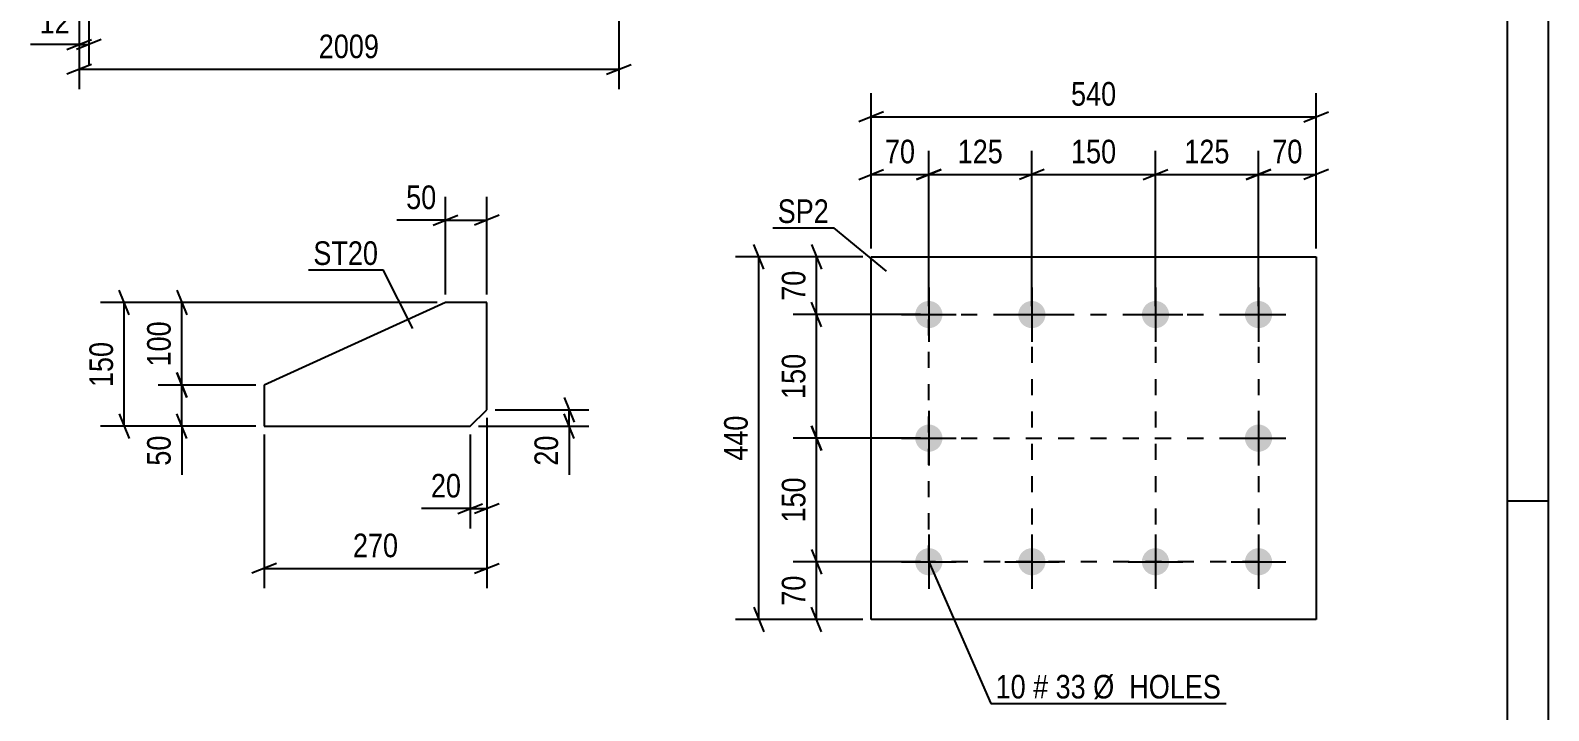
# Model space of a CAD drawing. Header units: millimetres. Extents: x 0 to 841, y 0 to 594.
# Drawn here: x 656.8 to 841, y 123.6 to 206.1 of the extents above; entities that cross this region are included whole.
import ezdxf

# ---------------------------------------------------------------- set-up
doc = ezdxf.new("R2010")
doc.units = ezdxf.units.MM
doc.linetypes.add('DXK_LINE_DOT2', pattern=[3.9198, 1.9599, -1.9599])
doc.styles.add('Arial Narrow', font='ARIALN.TTF', dxfattribs={"height": 0.2})

# ---------------------------------------------------------------- blocks, each defined once
blk = doc.blocks.new('Unknown-404205589-1163')
at = {"color": 5, "linetype": 'Continuous'}
for p, q in [((841, 0), (841, 594)), ((836, 5), (836, 589)), ((841, 149), (836, 149))]:
    blk.add_line(p, q, dxfattribs=at)
blk = doc.blocks.new('Part-404205589-11609 - 11608')
at = {"color": 2, "linetype": 'Continuous'}
for p, q in [((758.8, 134.66), (758.8, 178.66)), ((758.8, 178.66), (812.8, 178.66)), ((812.8, 178.66), (812.8, 134.66)), ((812.8, 134.66), (758.8, 134.66))]:
    blk.add_line(p, q, dxfattribs=at)
blk = doc.blocks.new('Bolt-404205589-11610 - 11608')
at = {"linetype": 'Continuous'}
for points in [[(765.8, 173.31, -1), (765.8, 170.01, -1)], [(778.3, 173.31, -1), (778.3, 170.01, -1)], [(793.3, 173.31, -1), (793.3, 170.01, -1)], [(805.8, 173.31, -1), (805.8, 170.01, -1)], [(765.8, 158.31, -1), (765.8, 155.01, -1)], [(805.8, 158.31, -1), (805.8, 155.01, -1)], [(765.8, 143.31, -1), (765.8, 140.01, -1)], [(778.3, 143.31, -1), (778.3, 140.01, -1)], [(793.3, 143.31, -1), (793.3, 140.01, -1)], [(805.8, 143.31, -1), (805.8, 140.01, -1)]]:
    blk.add_hatch(color=1, dxfattribs=at).paths.add_polyline_path(points)
at = {"color": 1, "linetype": 'Continuous'}
for p, q in [((765.8, 174.96), (765.8, 168.36)), ((778.3, 174.96), (778.3, 168.36)), ((793.3, 174.96), (793.3, 168.36)), ((805.8, 174.96), (805.8, 168.36)), ((762.5, 171.66), (769.1, 171.66)), ((775, 171.66), (781.6, 171.66)), ((790, 171.66), (796.6, 171.66)), ((802.5, 171.66), (809.1, 171.66)), ((765.8, 159.96), (765.8, 153.36)), ((805.8, 159.96), (805.8, 153.36)), ((762.5, 156.66), (769.1, 156.66)), ((802.5, 156.66), (809.1, 156.66)), ((765.8, 144.96), (765.8, 138.36)), ((778.3, 144.96), (778.3, 138.36)), ((793.3, 144.96), (793.3, 138.36)), ((805.8, 144.96), (805.8, 138.36)), ((762.5, 141.66), (769.1, 141.66)), ((775, 141.66), (781.6, 141.66)), ((790, 141.66), (796.6, 141.66)), ((802.5, 141.66), (809.1, 141.66))]:
    blk.add_line(p, q, dxfattribs=at)
blk = doc.blocks.new('Part-404205589-11670 - 11669')
at = {"color": 2, "linetype": 'Continuous'}
for p, q in [((707.16, 173.11), (685.16, 163.11)), ((712.16, 173.11), (707.16, 173.11)), ((712.16, 160.11), (712.16, 173.11)), ((685.16, 163.11), (685.16, 158.11)), ((710.16, 158.11), (712.16, 160.11)), ((685.16, 158.11), (710.16, 158.11))]:
    blk.add_line(p, q, dxfattribs=at)
blk = doc.blocks.new('Rectangle-404205589-16038 - 11608')
at = {"color": 1, "linetype": 'DXK_LINE_DOT2'}
blk.add_lwpolyline([(765.8, 171.66), (805.8, 171.66), (805.8, 141.66), (765.8, 141.66), (765.8, 171.66)], close=True, dxfattribs=at)
blk = doc.blocks.new('Line-404205589-16048 - 11608')
at = {"color": 1, "linetype": 'DXK_LINE_DOT2'}
blk.add_line((778.3, 171.66), (778.3, 141.66), dxfattribs=at)
blk = doc.blocks.new('Line-404205589-16062 - 11608')
at = {"color": 1, "linetype": 'DXK_LINE_DOT2'}
blk.add_line((793.3, 171.66), (793.3, 141.66), dxfattribs=at)
blk = doc.blocks.new('Line-404205589-16069 - 11608')
at = {"color": 1, "linetype": 'DXK_LINE_DOT2'}
blk.add_line((765.8, 156.66), (805.8, 156.66), dxfattribs=at)
blk = doc.blocks.new('StraightDimension-404205589-11998 - 11499')
at = {"color": 7, "linetype": 'Continuous'}
for p, q in [((662.69, 214.55), (662.69, 202.02)), ((663.89, 213.42), (663.89, 202.02)), ((661.19, 203.82), (664.19, 205.02)), ((665.39, 205.02), (662.39, 203.82)), ((662.69, 204.42), (663.89, 204.42))]:
    blk.add_line(p, q, dxfattribs=at)
at = {"color": 0}
blk.add_wipeout([(662.16, 205.17), (662.16, 209.37), (657.31, 209.37), (657.31, 205.17)], dxfattribs=at)
at = {"color": 7, "linetype": 'Continuous'}
blk.add_line((662.69, 204.42), (656.78, 204.42), dxfattribs=at)
blk.add_line((662.69, 204.42), (656.78, 204.42), dxfattribs=at)
at = {"color": 3, "style": 'Arial Narrow'}
blk.add_text('12', height=2.863, dxfattribs=at).set_placement((657.91, 205.77))
blk = doc.blocks.new('StraightDimension-404205589-12016 - 11499')
at = {"color": 7, "linetype": 'Continuous'}
for p, q in [((662.69, 214.55), (662.69, 199.02)), ((728.17, 213.42), (728.17, 199.02)), ((664.19, 202.02), (661.19, 200.82)), ((662.69, 201.42), (728.17, 201.42)), ((726.67, 200.82), (729.67, 202.02))]:
    blk.add_line(p, q, dxfattribs=at)
at = {"color": 0}
blk.add_wipeout([(699.69, 202.17), (699.69, 206.37), (691.18, 206.37), (691.18, 202.17)], dxfattribs=at)
at = {"color": 3, "style": 'Arial Narrow'}
blk.add_text('2009', height=2.863, dxfattribs=at).set_placement((691.78, 202.77))
blk = doc.blocks.new('StraightDimension-404205589-12206 - 11608')
at = {"color": 7, "linetype": 'Continuous'}
for p, q in [((751.57, 180.16), (752.77, 177.16)), ((757.8, 178.66), (749.32, 178.66)), ((752.17, 171.66), (752.17, 178.66)), ((764.8, 171.66), (749.32, 171.66)), ((752.77, 170.16), (751.57, 173.16))]:
    blk.add_line(p, q, dxfattribs=at)
at = {"color": 0}
blk.add_wipeout([(751.42, 177.59), (747.22, 177.59), (747.22, 172.73), (751.42, 172.73)], dxfattribs=at)
at = {"color": 3, "style": 'Arial Narrow'}
blk.add_text('70', height=2.863, rotation=90.0002, dxfattribs=at).set_placement((750.82, 173.33))
blk = doc.blocks.new('StraightDimension-404205589-12209 - 11608')
at = {"color": 7, "linetype": 'Continuous'}
for p, q in [((751.57, 143.16), (752.77, 140.16)), ((764.8, 141.66), (749.32, 141.66)), ((752.17, 134.66), (752.17, 141.66)), ((757.8, 134.66), (749.32, 134.66)), ((752.77, 133.16), (751.57, 136.16))]:
    blk.add_line(p, q, dxfattribs=at)
at = {"color": 0}
blk.add_wipeout([(751.42, 140.59), (747.22, 140.59), (747.22, 135.73), (751.42, 135.73)], dxfattribs=at)
at = {"color": 3, "style": 'Arial Narrow'}
blk.add_text('70', height=2.863, rotation=90.0002, dxfattribs=at).set_placement((750.82, 136.33))
blk = doc.blocks.new('StraightDimension-404205589-12222 - 11608')
at = {"color": 7, "linetype": 'Continuous'}
for p, q in [((745.77, 177.16), (744.57, 180.16)), ((757.8, 178.66), (742.32, 178.66)), ((745.17, 134.66), (745.17, 178.66)), ((757.8, 134.66), (742.32, 134.66)), ((744.57, 136.16), (745.77, 133.16))]:
    blk.add_line(p, q, dxfattribs=at)
at = {"color": 0}
blk.add_wipeout([(744.42, 160), (740.22, 160), (740.22, 153.32), (744.42, 153.32)], dxfattribs=at)
at = {"color": 3, "style": 'Arial Narrow'}
blk.add_text('440', height=2.863, rotation=90.0002, dxfattribs=at).set_placement((743.82, 153.92))
blk = doc.blocks.new('StraightDimension-404205589-12226 - 11608')
at = {"color": 7, "linetype": 'Continuous'}
for p, q in [((805.8, 172.66), (805.8, 191.51)), ((812.8, 179.66), (812.8, 191.51)), ((804.3, 188.06), (807.3, 189.26)), ((805.8, 188.66), (812.8, 188.66)), ((814.3, 189.26), (811.3, 188.06))]:
    blk.add_line(p, q, dxfattribs=at)
at = {"color": 0}
blk.add_wipeout([(811.72, 189.41), (811.72, 193.61), (806.87, 193.61), (806.87, 189.41)], dxfattribs=at)
at = {"color": 3, "style": 'Arial Narrow'}
blk.add_text('70', height=2.863, dxfattribs=at).set_placement((807.47, 190.01))
blk = doc.blocks.new('StraightDimension-404205589-12230 - 11608')
at = {"color": 7, "linetype": 'Continuous'}
for p, q in [((758.8, 179.66), (758.8, 191.51)), ((765.8, 172.66), (765.8, 191.51)), ((757.3, 188.06), (760.3, 189.26)), ((758.8, 188.66), (765.8, 188.66)), ((767.3, 189.26), (764.3, 188.06))]:
    blk.add_line(p, q, dxfattribs=at)
at = {"color": 0}
blk.add_wipeout([(764.72, 189.41), (764.72, 193.61), (759.87, 193.61), (759.87, 189.41)], dxfattribs=at)
at = {"color": 3, "style": 'Arial Narrow'}
blk.add_text('70', height=2.863, dxfattribs=at).set_placement((760.47, 190.01))
blk = doc.blocks.new('StraightDimension-404205589-12246 - 11608')
at = {"color": 7, "linetype": 'Continuous'}
for p, q in [((758.8, 179.66), (758.8, 198.51)), ((812.8, 179.66), (812.8, 198.51)), ((760.3, 196.26), (757.3, 195.06)), ((758.8, 195.66), (812.8, 195.66)), ((811.3, 195.06), (814.3, 196.26))]:
    blk.add_line(p, q, dxfattribs=at)
at = {"color": 0}
blk.add_wipeout([(789.14, 196.41), (789.14, 200.61), (782.45, 200.61), (782.45, 196.41)], dxfattribs=at)
at = {"color": 3, "style": 'Arial Narrow'}
blk.add_text('540', height=2.863, dxfattribs=at).set_placement((783.05, 197.01))
blk = doc.blocks.new('StraightDimension-404205589-17972 - 11608')
at = {"color": 7, "linetype": 'Continuous'}
for p, q in [((764.8, 156.66), (749.32, 156.66)), ((752.77, 155.16), (751.57, 158.16)), ((752.17, 141.66), (752.17, 156.66)), ((751.57, 143.16), (752.77, 140.16)), ((764.8, 141.66), (749.32, 141.66))]:
    blk.add_line(p, q, dxfattribs=at)
at = {"color": 0}
blk.add_wipeout([(751.42, 152.5), (747.22, 152.5), (747.22, 145.82), (751.42, 145.82)], dxfattribs=at)
at = {"color": 3, "style": 'Arial Narrow'}
blk.add_text('150', height=2.863, rotation=90.0002, dxfattribs=at).set_placement((750.82, 146.42))
blk = doc.blocks.new('StraightDimension-404205589-17974 - 11608')
at = {"color": 7, "linetype": 'Continuous'}
for p, q in [((764.8, 171.66), (749.32, 171.66)), ((752.77, 170.16), (751.57, 173.16)), ((752.17, 156.66), (752.17, 171.66)), ((764.8, 156.66), (749.32, 156.66)), ((751.57, 158.16), (752.77, 155.16))]:
    blk.add_line(p, q, dxfattribs=at)
at = {"color": 0}
blk.add_wipeout([(751.42, 167.5), (747.22, 167.5), (747.22, 160.82), (751.42, 160.82)], dxfattribs=at)
at = {"color": 3, "style": 'Arial Narrow'}
blk.add_text('150', height=2.863, rotation=90.0002, dxfattribs=at).set_placement((750.82, 161.42))
blk = doc.blocks.new('StraightDimension-404205589-17976 - 11608')
at = {"color": 7, "linetype": 'Continuous'}
for p, q in [((765.8, 172.66), (765.8, 191.51)), ((778.3, 172.66), (778.3, 191.51)), ((764.3, 188.06), (767.3, 189.26)), ((765.8, 188.66), (778.3, 188.66)), ((779.8, 189.26), (776.8, 188.06))]:
    blk.add_line(p, q, dxfattribs=at)
at = {"color": 0}
blk.add_wipeout([(775.39, 189.41), (775.39, 193.61), (768.7, 193.61), (768.7, 189.41)], dxfattribs=at)
at = {"color": 3, "style": 'Arial Narrow'}
blk.add_text('125', height=2.863, dxfattribs=at).set_placement((769.3, 190.01))
blk = doc.blocks.new('StraightDimension-404205589-17978 - 11608')
at = {"color": 7, "linetype": 'Continuous'}
for p, q in [((778.3, 172.66), (778.3, 191.51)), ((793.3, 172.66), (793.3, 191.51)), ((779.8, 189.26), (776.8, 188.06)), ((778.3, 188.66), (793.3, 188.66)), ((791.8, 188.06), (794.8, 189.26))]:
    blk.add_line(p, q, dxfattribs=at)
at = {"color": 0}
blk.add_wipeout([(789.14, 189.41), (789.14, 193.61), (782.45, 193.61), (782.45, 189.41)], dxfattribs=at)
at = {"color": 3, "style": 'Arial Narrow'}
blk.add_text('150', height=2.863, dxfattribs=at).set_placement((783.05, 190.01))
blk = doc.blocks.new('StraightDimension-404205589-17980 - 11608')
at = {"color": 7, "linetype": 'Continuous'}
for p, q in [((793.3, 172.66), (793.3, 191.51)), ((805.8, 172.66), (805.8, 191.51)), ((791.8, 188.06), (794.8, 189.26)), ((793.3, 188.66), (805.8, 188.66)), ((807.3, 189.26), (804.3, 188.06))]:
    blk.add_line(p, q, dxfattribs=at)
at = {"color": 0}
blk.add_wipeout([(802.89, 189.41), (802.89, 193.61), (796.2, 193.61), (796.2, 189.41)], dxfattribs=at)
at = {"color": 3, "style": 'Arial Narrow'}
blk.add_text('125', height=2.863, dxfattribs=at).set_placement((796.8, 190.01))
blk = doc.blocks.new('StraightDimension-404205589-12362 - 11669')
at = {"color": 7, "linetype": 'Continuous'}
for p, q in [((712.16, 159.11), (712.16, 138.46)), ((685.16, 157.11), (685.16, 138.46)), ((686.66, 141.46), (683.66, 140.26)), ((685.16, 140.86), (712.16, 140.86)), ((710.66, 140.26), (713.66, 141.46))]:
    blk.add_line(p, q, dxfattribs=at)
at = {"color": 0}
blk.add_wipeout([(702, 141.61), (702, 145.81), (695.32, 145.81), (695.32, 141.61)], dxfattribs=at)
at = {"color": 3, "style": 'Arial Narrow'}
blk.add_text('270', height=2.863, dxfattribs=at).set_placement((695.92, 142.21))
blk = doc.blocks.new('StraightDimension-404205589-12352 - 11669')
at = {"color": 7, "linetype": 'Continuous'}
for p, q in [((721.56, 161.61), (722.76, 158.61)), ((713.16, 160.11), (724.56, 160.11)), ((722.76, 156.61), (721.56, 159.61)), ((722.16, 158.11), (722.16, 160.11)), ((711.16, 158.11), (724.56, 158.11))]:
    blk.add_line(p, q, dxfattribs=at)
at = {"color": 0}
blk.add_wipeout([(721.41, 157.58), (717.21, 157.58), (717.21, 152.72), (721.41, 152.72)], dxfattribs=at)
at = {"color": 7, "linetype": 'Continuous'}
blk.add_line((722.16, 158.11), (722.16, 152.2), dxfattribs=at)
blk.add_line((722.16, 158.11), (722.16, 152.2), dxfattribs=at)
at = {"color": 3, "style": 'Arial Narrow'}
blk.add_text('20', height=2.863, rotation=90.0002, dxfattribs=at).set_placement((720.81, 153.32))
blk = doc.blocks.new('StraightDimension-404205589-12344 - 11669')
at = {"color": 7, "linetype": 'Continuous'}
for p, q in [((712.16, 159.11), (712.16, 145.71)), ((710.16, 157.11), (710.16, 145.71)), ((708.66, 147.51), (711.66, 148.71)), ((710.16, 148.11), (712.16, 148.11)), ((713.66, 148.71), (710.66, 147.51))]:
    blk.add_line(p, q, dxfattribs=at)
at = {"color": 0}
blk.add_wipeout([(709.63, 148.86), (709.63, 153.06), (704.78, 153.06), (704.78, 148.86)], dxfattribs=at)
at = {"color": 7, "linetype": 'Continuous'}
blk.add_line((710.16, 148.11), (704.25, 148.11), dxfattribs=at)
blk.add_line((710.16, 148.11), (704.25, 148.11), dxfattribs=at)
at = {"color": 3, "style": 'Arial Narrow'}
blk.add_text('20', height=2.863, dxfattribs=at).set_placement((705.38, 149.46))
blk = doc.blocks.new('StraightDimension-404205589-12356 - 11669')
at = {"color": 7, "linetype": 'Continuous'}
for p, q in [((674.56, 174.61), (675.76, 171.61)), ((706.16, 173.11), (672.31, 173.11)), ((675.16, 163.11), (675.16, 173.11)), ((675.76, 161.61), (674.56, 164.61)), ((684.16, 163.11), (672.31, 163.11))]:
    blk.add_line(p, q, dxfattribs=at)
at = {"color": 0}
blk.add_wipeout([(674.41, 171.45), (670.21, 171.45), (670.21, 164.76), (674.41, 164.76)], dxfattribs=at)
at = {"color": 3, "style": 'Arial Narrow'}
blk.add_text('100', height=2.863, rotation=90.0002, dxfattribs=at).set_placement((673.81, 165.36))
blk = doc.blocks.new('StraightDimension-404205589-12348 - 11669')
at = {"color": 7, "linetype": 'Continuous'}
for p, q in [((707.16, 174.11), (707.16, 185.96)), ((712.16, 174.11), (712.16, 185.96)), ((705.66, 182.51), (708.66, 183.71)), ((707.16, 183.11), (712.16, 183.11)), ((713.66, 183.71), (710.66, 182.51))]:
    blk.add_line(p, q, dxfattribs=at)
at = {"color": 0}
blk.add_wipeout([(706.63, 183.86), (706.63, 188.06), (701.78, 188.06), (701.78, 183.86)], dxfattribs=at)
at = {"color": 7, "linetype": 'Continuous'}
blk.add_line((707.16, 183.11), (701.25, 183.11), dxfattribs=at)
blk.add_line((707.16, 183.11), (701.25, 183.11), dxfattribs=at)
at = {"color": 3, "style": 'Arial Narrow'}
blk.add_text('50', height=2.863, dxfattribs=at).set_placement((702.38, 184.46))
blk = doc.blocks.new('StraightDimension-404205589-12357 - 11669')
at = {"color": 7, "linetype": 'Continuous'}
for p, q in [((674.56, 164.61), (675.76, 161.61)), ((684.16, 163.11), (672.31, 163.11)), ((675.16, 158.11), (675.16, 163.11)), ((675.76, 156.61), (674.56, 159.61)), ((684.16, 158.11), (672.31, 158.11))]:
    blk.add_line(p, q, dxfattribs=at)
at = {"color": 0}
blk.add_wipeout([(674.41, 157.58), (670.21, 157.58), (670.21, 152.72), (674.41, 152.72)], dxfattribs=at)
at = {"color": 7, "linetype": 'Continuous'}
blk.add_line((675.16, 158.11), (675.16, 152.2), dxfattribs=at)
blk.add_line((675.16, 158.11), (675.16, 152.2), dxfattribs=at)
at = {"color": 3, "style": 'Arial Narrow'}
blk.add_text('50', height=2.863, rotation=90.0002, dxfattribs=at).set_placement((673.81, 153.32))
blk = doc.blocks.new('StraightDimension-404205589-12366 - 11669')
at = {"color": 7, "linetype": 'Continuous'}
for p, q in [((668.76, 171.61), (667.56, 174.61)), ((706.16, 173.11), (665.31, 173.11)), ((668.16, 158.11), (668.16, 173.11)), ((667.56, 159.61), (668.76, 156.61)), ((684.16, 158.11), (665.31, 158.11))]:
    blk.add_line(p, q, dxfattribs=at)
at = {"color": 0}
blk.add_wipeout([(667.41, 168.95), (663.21, 168.95), (663.21, 162.26), (667.41, 162.26)], dxfattribs=at)
at = {"color": 3, "style": 'Arial Narrow'}
blk.add_text('150', height=2.863, rotation=90.0002, dxfattribs=at).set_placement((666.81, 162.86))
blk = doc.blocks.new('Mark-404205589-12537 - 11608')
at = {"color": 0}
blk.add_wipeout([(753.67, 182.77), (753.67, 185.77), (747.46, 185.77), (747.46, 182.77)], dxfattribs=at)
blk.add_wipeout([(753.67, 182.77), (753.67, 185.77), (747.46, 185.77), (747.46, 182.77)], dxfattribs=at)
at = {"color": 30, "linetype": 'Continuous'}
for p in [(746.86, 182.17), (760.67, 176.94)]:
    blk.add_line(p, (754.27, 182.17), dxfattribs=at)
at = {"color": 3, "style": 'Arial Narrow'}
blk.add_text('SP2', height=2.863, dxfattribs=at).set_placement((747.46, 182.77))
blk = doc.blocks.new('Mark-404205589-12540 - 11608')
at = {"color": 0}
blk.add_wipeout([(777.55, 125.07), (777.55, 128.07), (773.9, 128.07), (773.9, 125.07)], dxfattribs=at)
blk.add_wipeout([(777.55, 125.07), (777.55, 128.07), (773.9, 128.07), (773.9, 125.07)], dxfattribs=at)
at = {"color": 7, "linetype": 'Continuous'}
blk.add_line((765.8, 141.66), (773.3, 124.47), dxfattribs=at)
at = {"color": 3, "style": 'Arial Narrow'}
blk.add_text('10', height=2.863, dxfattribs=at).set_placement((773.9, 125.07))
at = {"color": 0}
blk.add_wipeout([(780.28, 125.07), (780.28, 128.07), (778.45, 128.07), (778.45, 125.07)], dxfattribs=at)
blk.add_wipeout([(780.28, 125.07), (780.28, 128.07), (778.45, 128.07), (778.45, 125.07)], dxfattribs=at)
blk.add_wipeout([(784.84, 125.07), (784.84, 128.07), (781.18, 128.07), (781.18, 125.07)], dxfattribs=at)
blk.add_wipeout([(784.84, 125.07), (784.84, 128.07), (781.18, 128.07), (781.18, 125.07)], dxfattribs=at)
at = {"color": 3, "style": 'Arial Narrow'}
for s, height, p in [('#', 2.86, (778.45, 125.07)), ('33', 2.863, (781.18, 125.07))]:
    blk.add_text(s, height=height, dxfattribs=at).set_placement(p)
at = {"color": 0}
blk.add_wipeout([(801.26, 125.07), (801.26, 128.07), (785.74, 128.07), (785.74, 125.07)], dxfattribs=at)
blk.add_wipeout([(801.26, 125.07), (801.26, 128.07), (785.74, 128.07), (785.74, 125.07)], dxfattribs=at)
at = {"color": 7, "linetype": 'Continuous'}
blk.add_line((773.3, 124.47), (801.86, 124.47), dxfattribs=at)
at = {"color": 3, "style": 'Arial Narrow'}
blk.add_text('Ø  HOLES', height=2.863, dxfattribs=at).set_placement((785.74, 125.07))
blk = doc.blocks.new('Mark-404205589-12557 - 11669')
at = {"color": 0}
blk.add_wipeout([(698.98, 177.68), (698.98, 180.68), (691.12, 180.68), (691.12, 177.68)], dxfattribs=at)
blk.add_wipeout([(698.98, 177.68), (698.98, 180.68), (691.12, 180.68), (691.12, 177.68)], dxfattribs=at)
at = {"color": 30, "linetype": 'Continuous'}
for p in [(690.52, 177.08), (703.18, 169.97)]:
    blk.add_line(p, (699.58, 177.08), dxfattribs=at)
at = {"color": 3, "style": 'Arial Narrow'}
blk.add_text('ST20', height=2.863, dxfattribs=at).set_placement((691.12, 177.68))

msp = doc.modelspace()

# ---------------------------------------------------------------- block references
for name in ['Unknown-404205589-1163', 'Part-404205589-11609 - 11608', 'Bolt-404205589-11610 - 11608', 'Part-404205589-11670 - 11669', 'Rectangle-404205589-16038 - 11608', 'Line-404205589-16048 - 11608', 'Line-404205589-16062 - 11608', 'Line-404205589-16069 - 11608']:
    msp.add_blockref(name, (0, 0))

# ---------------------------------------------------------------- next in the draw order: block references
for name in ['StraightDimension-404205589-11998 - 11499', 'StraightDimension-404205589-12226 - 11608', 'StraightDimension-404205589-12206 - 11608', 'StraightDimension-404205589-12356 - 11669', 'StraightDimension-404205589-12362 - 11669', 'StraightDimension-404205589-12209 - 11608', 'Mark-404205589-12540 - 11608']:
    msp.add_blockref(name, (0, 0))

# ---------------------------------------------------------------- next in the draw order: block references
for name in ['StraightDimension-404205589-12016 - 11499', 'StraightDimension-404205589-12348 - 11669', 'StraightDimension-404205589-12222 - 11608', 'StraightDimension-404205589-12357 - 11669', 'StraightDimension-404205589-12352 - 11669']:
    msp.add_blockref(name, (0, 0))

# ---------------------------------------------------------------- next in the draw order: block references
for name in ['StraightDimension-404205589-12230 - 11608', 'StraightDimension-404205589-12344 - 11669', 'StraightDimension-404205589-17972 - 11608']:
    msp.add_blockref(name, (0, 0))

# ---------------------------------------------------------------- next in the draw order: block references
for name in ['StraightDimension-404205589-12246 - 11608', 'StraightDimension-404205589-12366 - 11669', 'StraightDimension-404205589-17974 - 11608']:
    msp.add_blockref(name, (0, 0))

# ---------------------------------------------------------------- next in the draw order: block references
for name in ['StraightDimension-404205589-17976 - 11608', 'Mark-404205589-12537 - 11608', 'Mark-404205589-12557 - 11669']:
    msp.add_blockref(name, (0, 0))

# ---------------------------------------------------------------- next in the draw order: block references
msp.add_blockref('StraightDimension-404205589-17978 - 11608', (0, 0))

# ---------------------------------------------------------------- next in the draw order: block references
msp.add_blockref('StraightDimension-404205589-17980 - 11608', (0, 0))

doc.saveas('drawing.dxf')
